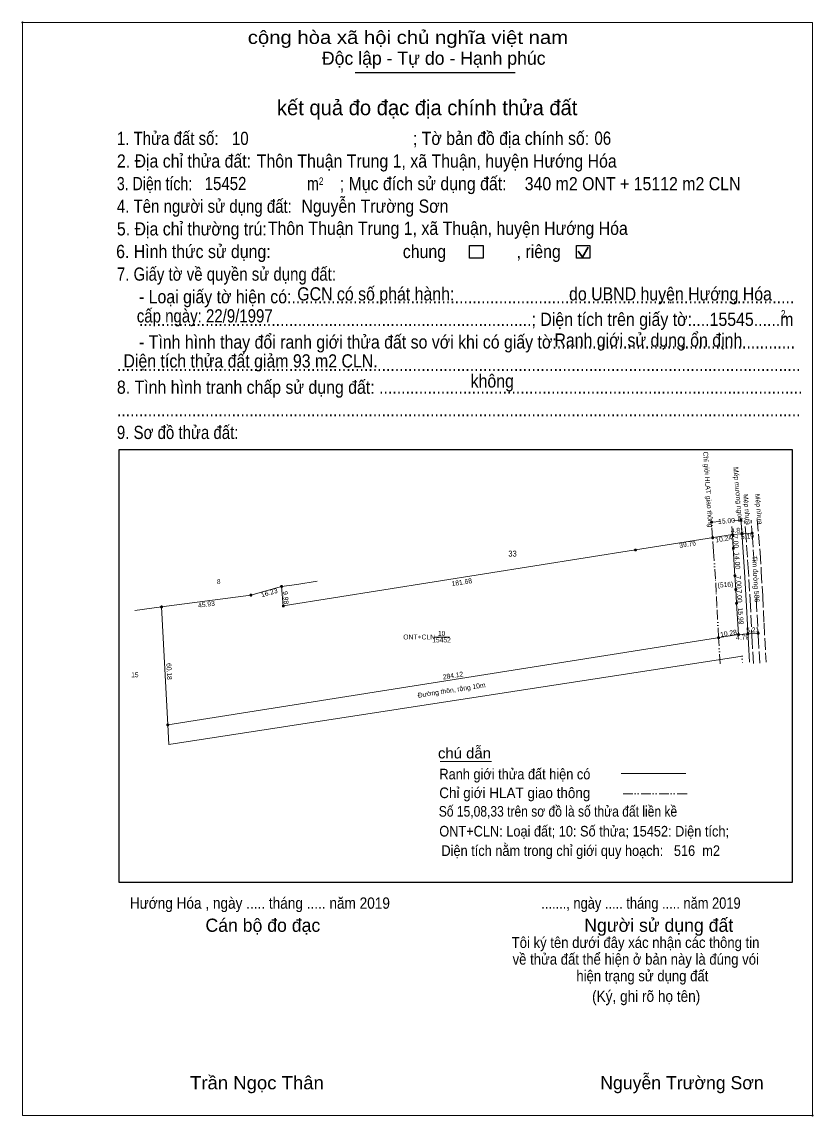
# Model space of a CAD drawing. Header units: metres. Extents: x 542053 to 545555, y 1832668 to 1833706.
# Drawn here: x 544741 to 545144, y 1833130 to 1833688 of the extents above; entities that cross this region are included whole.
import ezdxf
from ezdxf.enums import TextEntityAlignment as Align

# ---------------------------------------------------------------- set-up
doc = ezdxf.new("R2010")
doc.units = ezdxf.units.M
doc.header["$PDMODE"] = 32
doc.header["$PDSIZE"] = 0.5
for name, pattern in [('DASH_DOUBLE_DOT', [9.2, 5, -1.2, 0.3, -1.2, 0.3, -1.2]), ('DOT_DASHED', [7.7, 5, -1.2, 0.3, -1.2]), ('DOTTED', [1.5, 0.3, -1.2]), ('LONG_DASHED', [7.5, 6, -1.5])]:
    doc.linetypes.add(name, pattern=pattern)
for name, color, linetype, lineweight in [('1', 7, 'Continuous', 13), ('10', 7, 'Continuous', 13), ('17', 7, 'Continuous', 13), ('2', 7, 'Continuous', 13), ('28', 7, 'DASH_DOUBLE_DOT', 13), ('3', 7, 'Continuous', 13), ('6', 7, 'Continuous', 13), ('63', 7, 'Continuous', 13)]:
    doc.layers.add(name, color=color, linetype=linetype, lineweight=lineweight)

msp = doc.modelspace()

# ---------------------------------------------------------------- hatches: boundary and pattern name
at = {"layer": '28'}
for points in [[(545107.57, 1833433.93, 1), (545106.57, 1833433.93, 1)], [(545092.61, 1833432.89, 1), (545091.61, 1833432.89, 1)], [(545113.22, 1833427.37, 1), (545112.22, 1833427.37, 1)], [(545093.15, 1833424.98, 1), (545092.15, 1833424.98, 1)], [(545103.26, 1833426.58, 1), (545102.26, 1833426.58, 1)], [(545108.05, 1833426.96, 1), (545107.05, 1833426.96, 1)], [(545053.88, 1833418.74, 1), (545052.88, 1833418.74, 1)], [(545103.68, 1833419.59, 1), (545102.68, 1833419.59, 1)], [(545104.52, 1833405.62, 1), (545103.52, 1833405.62, 1)], [(544873.57, 1833400.18, 1), (544872.57, 1833400.18, 1)], [(544857.95, 1833395.76, 1), (544856.95, 1833395.76, 1)], [(545104.94, 1833398.63, 1), (545103.94, 1833398.63, 1)], [(544812.42, 1833389.74, 1), (544811.42, 1833389.74, 1)], [(544874.45, 1833390.24, 1), (544873.45, 1833390.24, 1)], [(545105.36, 1833391.64, 1), (545104.36, 1833391.64, 1)], [(545096.18, 1833374.07, 1), (545095.18, 1833374.07, 1)], [(545106.33, 1833375.68, 1), (545105.33, 1833375.68, 1)], [(545111.11, 1833375.96, 1), (545110.11, 1833375.96, 1)], [(545116.32, 1833376.28, 1), (545115.32, 1833376.28, 1)], [(544815.55, 1833329.64, 1), (544814.55, 1833329.64, 1)]]:
    msp.add_hatch(color=256, dxfattribs=at).paths.add_polyline_path(points)

# ---------------------------------------------------------------- linework, layer by layer
at = {"layer": '1'}
msp.add_line((544891.23, 1833402.9), (544880.78, 1833401.15), dxfattribs=at)
for points in [[(544873.95, 1833390.24), (545053.38, 1833418.74), (545102.76, 1833426.58)], [(544880.78, 1833401.15), (544873.07, 1833400.18), (544873.95, 1833390.24)], [(544880.78, 1833401.15), (544873.07, 1833400.18), (544873.95, 1833390.24)], [(544880.78, 1833401.15), (544873.07, 1833400.18), (544873.95, 1833390.24)]]:
    msp.add_lwpolyline(points, dxfattribs=at)
at = {"layer": '10', "linetype": 'DASH_DOUBLE_DOT'}
for p, q in [((545092.65, 1833424.98), (545092.02, 1833434.21)), ((545094.44, 1833397.04), (545094.1, 1833404.04)), ((545094.82, 1833390.05), (545094.44, 1833397.04))]:
    msp.add_line(p, q, dxfattribs=at)
at = {"layer": '10'}
for p, q in [((545108.89, 1833407.54), (545106.98, 1833435.31)), ((545102.76, 1833426.58), (545102.43, 1833430.69)), ((545109.85, 1833390.13), (545108.89, 1833407.57)), ((545111.38, 1833361.53), (545109.85, 1833390.13))]:
    msp.add_line(p, q, dxfattribs=at)
at = {"layer": '10', "linetype": 'LONG_DASHED'}
for p, q in [((545112.91, 1833425.01), (545112.21, 1833433.93)), ((545113.75, 1833412.76), (545112.91, 1833424.98)), ((545115.06, 1833390.42), (545114.84, 1833394.41)), ((545116.03, 1833372.32), (545115.06, 1833390.41)), ((545116.64, 1833361.03), (545116.03, 1833372.32))]:
    msp.add_line(p, q, dxfattribs=at)
for points in [[(545113.43, 1833360.86), (545112.82, 1833372.15), (545111.85, 1833390.24), (545110.89, 1833407.68), (545109.71, 1833424.76), (545109.01, 1833433.68)], [(545115.31, 1833434.24), (545116.85, 1833417.48), (545117.41, 1833407.84), (545118.13, 1833395.47), (545118.81, 1833381.39), (545119.88, 1833361.62)]]:
    msp.add_lwpolyline(points, dxfattribs=at)
at = {"layer": '10', "linetype": 'DASH_DOUBLE_DOT'}
for points in [[(545094.1, 1833404.04), (545093.14, 1833418), (545092.65, 1833424.98)], [(545096.4, 1833360.73), (545095.68, 1833374.07), (545094.82, 1833390.05)]]:
    msp.add_lwpolyline(points, dxfattribs=at)
at = {"layer": '10'}
for points in [[(545102.76, 1833426.58), (545103.18, 1833419.59), (545104.02, 1833405.62), (545104.44, 1833398.63), (545104.86, 1833391.64), (545105.83, 1833375.68)], [(544857.45, 1833395.76), (544811.92, 1833389.74), (544798.36, 1833387.95)]]:
    msp.add_lwpolyline(points, dxfattribs=at)
at = {"layer": '17'}
msp.add_line((544953.85, 1833311.1), (544979.92, 1833311.1), dxfattribs=at)
at = {"layer": '2'}
msp.add_line((544815.57, 1833319.6), (545107.65, 1833364.69), dxfattribs=at)
at = {"layer": '2', "linetype": 'DOTTED'}
msp.add_line((545107.65, 1833364.69), (545107.83, 1833360.26), dxfattribs=at)
at = {"layer": '2'}
msp.add_lwpolyline([(544811.92, 1833389.74), (544815.05, 1833329.64), (545105.83, 1833375.68)], dxfattribs=at)
msp.add_point((545103.11, 1833426.08), dxfattribs=at)
at = {"layer": '28', "linetype": 'Continuous'}
for p, q in [((545103.07, 1833433.65), (545107.07, 1833433.93)), ((545092.11, 1833432.89), (545096.7, 1833433.21)), ((544857.45, 1833395.76), (544873.07, 1833400.18)), ((544815.05, 1833329.64), (544815.57, 1833319.6))]:
    msp.add_line(p, q, dxfattribs=at)
at = {"layer": '28'}
for centre in [(545107.07, 1833433.93), (545092.11, 1833432.89), (545112.72, 1833427.37), (545092.65, 1833424.98), (545102.76, 1833426.58), (545107.55, 1833426.96), (545053.38, 1833418.74), (545103.18, 1833419.59), (545104.02, 1833405.62), (544873.07, 1833400.18), (544857.45, 1833395.76), (544811.92, 1833389.74), (544873.95, 1833390.24), (545095.68, 1833374.07), (545105.83, 1833375.68), (545110.61, 1833375.96), (545115.82, 1833376.28), (544815.05, 1833329.64)]:
    msp.add_circle(centre, 0.5, dxfattribs=at)
at = {"layer": '28', "linetype": 'DOT_DASHED'}
for centre in [(545104.44, 1833398.63), (545104.86, 1833391.64)]:
    msp.add_circle(centre, 0.5, dxfattribs=at)
at = {"layer": '3', "lineweight": 25}
for p, q in [((544910.57, 1833661.92), (544991.98, 1833661.92)), ((544790.38, 1833469.92), (545133.1, 1833469.92)), ((545133.1, 1833469.92), (545133.1, 1833249.31))]:
    msp.add_line(p, q, dxfattribs=at)
at = {"layer": '3', "lineweight": 35}
for p, q in [((545026.41, 1833567.94), (545029.2, 1833572.93)), ((545024.12, 1833570.92), (545026.41, 1833567.94))]:
    msp.add_line(p, q, dxfattribs=at)
at = {"layer": '3'}
msp.add_lwpolyline([(544741.02, 1833687.46), (545143.59, 1833687.46), (545143.59, 1833130.66), (544741.02, 1833130.66)], close=True, dxfattribs=at)
at = {"layer": '3', "lineweight": 25}
for points in [[(544968.82, 1833573.89), (544975.74, 1833573.89), (544975.74, 1833567.45), (544968.82, 1833567.45)], [(545023.22, 1833573.89), (545030.13, 1833573.89), (545030.13, 1833567.45), (545023.22, 1833567.45)]]:
    msp.add_lwpolyline(points, close=True, dxfattribs=at)
msp.add_lwpolyline([(545133.1, 1833249.31), (544790.38, 1833249.31), (544790.38, 1833469.92)], dxfattribs=at)
at = {"layer": '3'}
for p in [(544741.02, 1833687.46), (545143.58, 1833130.66)]:
    msp.add_point(p, dxfattribs=at)
at = {"layer": '6'}
msp.add_line((545046.01, 1833304.84), (545078.92, 1833304.84), dxfattribs=at)
at = {"layer": '63'}
for p, q in [((544950.66, 1833374.29), (544958.68, 1833374.29)), ((545110.61, 1833375.97), (545105.83, 1833375.68)), ((545115.82, 1833376.28), (545110.61, 1833375.96))]:
    msp.add_line(p, q, dxfattribs=at)
at = {"layer": '63', "linetype": 'DASH_DOUBLE_DOT'}
msp.add_line((545047, 1833294.49), (545080.12, 1833294.49), dxfattribs=at)
at = {"layer": '63'}
msp.add_lwpolyline([(545112.72, 1833427.37), (545107.55, 1833426.96), (545102.76, 1833426.58)], dxfattribs=at)

# ---------------------------------------------------------------- texts
at = {"layer": '1'}
for s, width, p in [('ONT+CLN', 0.95, (544943.135, 1833373.18)), ('15452', 0.85, (544954.565, 1833371.69)), ('10', 0.85, (544954.585, 1833375))]:
    msp.add_text(s, height=2.5, dxfattribs=dict(at, width=width)).set_placement(p, align=Align.CENTER)
at = {"layer": '2', "width": 0.8}
msp.add_text('33', height=3, dxfattribs=at).set_placement((544990.715, 1833415.41), align=Align.CENTER)
at = {"layer": '28'}
for s, rotation, width, p in [('Chỉ giới HLAT giao thông', 273.945, 0.95, (545089.115, 1833449.496)), ('Mép mương ngoài', 275.25, 0.9, (545104.421, 1833446.834)), ('Mép nhựa', 275.25, 0.9, (545108.89, 1833439.284)), ('Mép nhựa', 275.25, 0.9, (545114.97, 1833439.414)), ('15.00', 4.52, 0.9, (545099.816, 1833432.324)), ('Tim đường 586', 273.151, 0.9, (545113.423, 1833403.914))]:
    msp.add_text(s, height=2.5, rotation=rotation, dxfattribs=dict(at, width=width)).set_placement(p, align=Align.CENTER)
at = {"layer": '3'}
for s, height, width, p in [('cộng hòa xã hội chủ nghĩa việt nam', 6.72, 1.15, (544855.85, 1833676.48)), ('1. Thửa đất số:', 6.72, 0.85, (544789.17, 1833625.02)), ('10', 6.72, 0.85, (544847.78, 1833625.02)), ('; Tờ bản đồ địa chính số:', 6.72, 0.9, (544939.94, 1833625.02)), ('06', 6.72, 0.85, (545032.44, 1833625.12)), ('2. Địa chỉ thửa đất:', 6.72, 0.9, (544789.17, 1833613.5)), ('Thôn Thuận Trung 1, xã Thuận, huyện Hướng Hóa', 6.72, 0.9, (544860.41, 1833613.5)), ('3. Diện tích:', 6.72, 0.8, (544789.17, 1833601.98)), ('15452', 6.72, 0.85, (544833.91, 1833602.03)), ('m', 6.72, 0.8, (544886.04, 1833601.98)), ('2', 3.84, 0.8, (544892.09, 1833604.67)), ('; Mục đích sử dụng đất:', 6.72, 0.9, (544902.69, 1833601.98)), ('340 m2 ONT + 15112 m2 CLN', 6.72, 0.9, (544996.92, 1833601.94)), ('4. Tên người sử dụng đất:', 6.72, 0.85, (544789.17, 1833590.46)), ('Nguyễn Trường Sơn', 6.72, 0.9, (544883.16, 1833590.51)), ('5. Địa chỉ thường trú:', 6.72, 0.9, (544789.17, 1833578.94)), ('Thôn Thuận Trung 1, xã Thuận, huyện Hướng Hóa', 6.72, 0.9, (544866.07, 1833579.23)), ('6. Hình thức sử dụng:', 6.72, 0.9, (544788.79, 1833567.42)), ('chung                , riêng', 6.72, 0.9, (544934.81, 1833567.42)), ('7. Giấy tờ về quyền sử dụng đất:', 6.72, 0.85, (544789.17, 1833555.9)), ('     - Loại giấy tờ hiện có:..................................................................................................................', 6.72, 0.9, (544789.17, 1833544.38)), ('GCN có số phát hành:                          do UBND huyện Hướng Hóa', 6.72, 0.9, (544881.06, 1833545.82)), ('cấp ngày: 22/9/1997', 6.72, 0.85, (544799.31, 1833534.63)), ('     .........................................................................................; Diện tích trên giấy tờ:....15545......m', 6.72, 0.9, (544789.17, 1833532.86)), ('2', 3.84, 0.8, (545127.48, 1833537.09)), ('     - Tình hình thay đổi ranh giới thửa đất so với khi có giấy tờ:......................................................', 6.72, 0.9, (544789.17, 1833521.34)), ('Ranh giới sử dụng ổn định', 6.72, 0.9, (545012.05, 1833522.31)), ('Diện tích thửa đất giảm 93 m2 CLN.', 6.72, 0.9, (544792.52, 1833511.69)), ('...........................................................................................................................................................', 6.72, 0.9, (544789.17, 1833509.82)), ('không', 6.72, 0.9, (544969.37, 1833501.47)), ('8. Tình hình tranh chấp sử dụng đất: ................................................................................................', 6.72, 0.9, (544789.17, 1833498.3)), ('...........................................................................................................................................................', 6.72, 0.9, (544789.17, 1833486.78)), ('9. Sơ đồ thửa đất:', 6.72, 0.85, (544789.17, 1833475.26)), ('Hướng Hóa , ngày ..... tháng ..... năm 2019', 5.76, 0.9, (544795.75, 1833236.03)), ('......., ngày ..... tháng ..... năm 2019', 5.76, 0.85, (545005.37, 1833236.03)), ('(Ký, ghi rõ họ tên)', 5.76, 0.9, (545031.24, 1833188.61)), ('Trần Ngọc Thân', 6.72, 1.05, (544826.42, 1833144.06))]:
    msp.add_text(s, height=height, dxfattribs=dict(at, width=width)).set_placement(p)
for s, p in [('Độc lập - Tự do - Hạnh phúc', (544893.62, 1833665.87)), ('Cán bộ đo đạc', (544834.29, 1833224.27)), ('Người sử dụng đất', (545027.25, 1833224.27)), ('Nguyễn Trường Sơn', (545035.41, 1833144.06))]:
    msp.add_text(s, height=6.72, dxfattribs=at).set_placement(p)
msp.add_text('kết quả đo đạc địa chính thửa đất', height=7.68, dxfattribs=at).set_placement((544947.22, 1833640.19), align=Align.CENTER)
at = {"layer": '3', "width": 0.9}
for s, p in [('Tôi ký tên dưới đây xác nhận các thông tin', (545053.38, 1833216.06)), ('về thửa đất thể hiện ở bản này là đúng vói', (545053.48, 1833207.57)), ('hiện trạng sử dụng đất', (545056.84, 1833199.07))]:
    msp.add_text(s, height=5.551, dxfattribs=at).set_placement(p, align=Align.CENTER)
at = {"layer": '6'}
for s, width, p in [('chú dẫn', 1.05, (544952.74, 1833312.58)), ('Ranh giới thửa đất hiện có ', 0.9, (544953.46, 1833301.92)), ('Chỉ giới HLAT giao thông', 0.95, (544953.4, 1833292.36)), ('Số 15,08,33 trên sơ đồ là số thửa đất liền kề', 0.85, (544953.15, 1833282.93)), ('ONT+CLN: Loại đất; 10: Số thửa; 15452: Diện tích;', 0.9, (544953.4, 1833272.82)), ('Diện tích nằm trong chỉ giới quy hoạch:   516  m2', 0.9, (544954.49, 1833262.92))]:
    msp.add_text(s, height=5.4, dxfattribs=dict(at, width=width)).set_placement(p)
at = {"layer": '63'}
for s, rotation, width, p in [('4.81', 4.536, 0.85, (545105.286, 1833427.489)), ('39.76', 9.021, 0.9, (545080.104, 1833420.459)), ('10.24', 9.021, 0.9, (545098.459, 1833423.21)), ('7.00', 273.439, 0.9, (545103.253, 1833422.915)), ('5.19', 4.534, 0.9, (545110.446, 1833424.449)), ('14.00', 273.441, 0.9, (545103.982, 1833413.22)), ('181.68', 9.025, 0.9, (544965.064, 1833401.092)), ('(516)', 4.536, 0.9, (545099.246, 1833399.871)), ('7.00', 273.439, 0.9, (545104.693, 1833402.355)), ('16.23', 15.8, 0.95, (544867.115, 1833395.818)), ('9.98', 275.059, 0.9, (544873.964, 1833394.35)), ('7.00', 273.439, 0.9, (545105.053, 1833395.165)), ('45.93', 7.532, 0.9, (544834.951, 1833389.859)), ('15.99', 273.478, 0.9, (545105.744, 1833385.011)), ('10.28', 8.997, 0.9, (545100.935, 1833375.091)), ('5.21', 3.515, 0.85, (545113.133, 1833376.788)), ('4.79', 3.472, 0.9, (545107.984, 1833373.104)), ('60.18', 272.981, 0.85, (544814.59, 1833356.825)), ('284.12', 8.997, 0.9, (544960.575, 1833353.586)), ('Đường thôn, rộng 10m', 8.997, 0.9, (544959.865, 1833346.167))]:
    msp.add_text(s, height=2.5, rotation=rotation, dxfattribs=dict(at, width=width)).set_placement(p, align=Align.CENTER)
for s, width, p in [('8', 0.75, (544841.075, 1833401.38)), ('15', 0.8, (544798.32, 1833353.93))]:
    msp.add_text(s, height=2.5, dxfattribs=dict(at, width=width)).set_placement(p, align=Align.CENTER)

doc.saveas('drawing.dxf')
